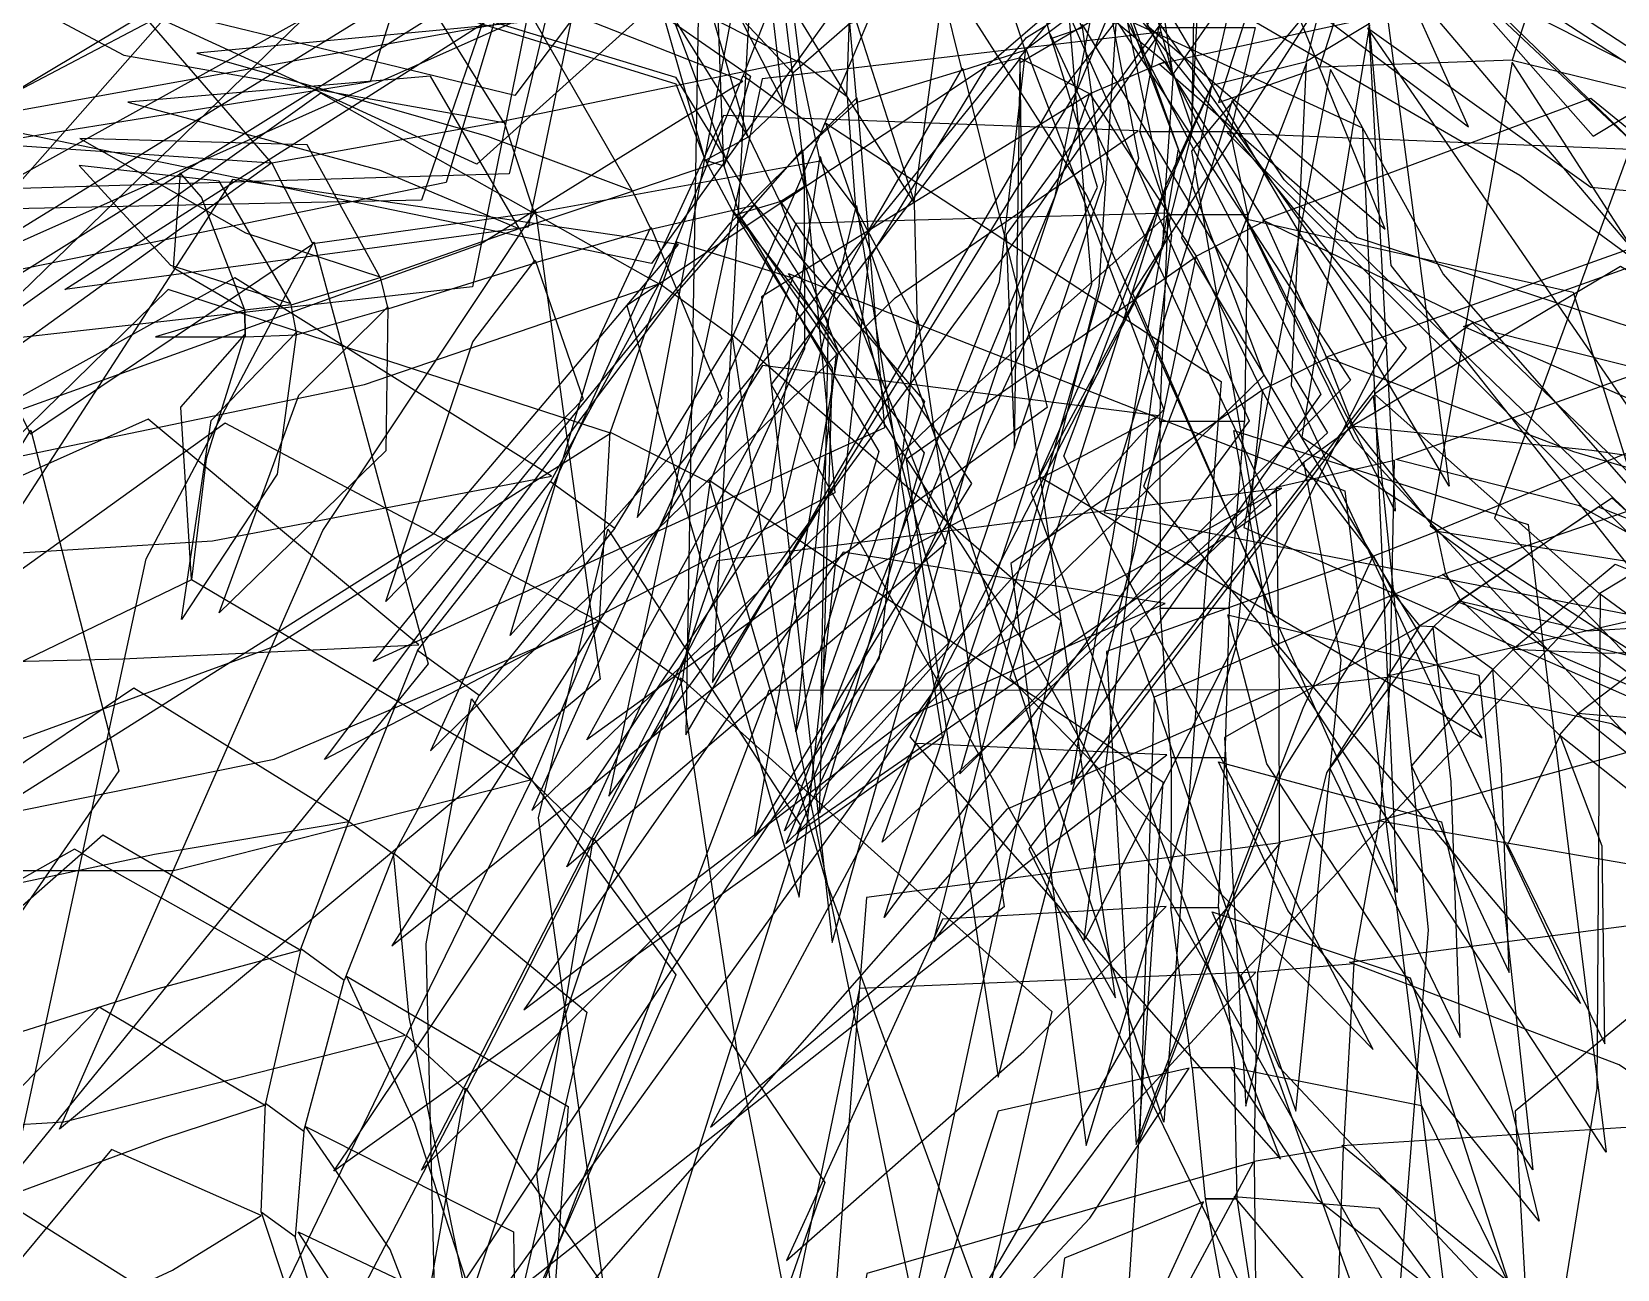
# Model space of a CAD drawing. Extents: x -0.264 to 0.274, y -0.288 to 0.275.
# Drawn here: x -0.00353 to 0.0034, y -0.00855 to -0.00314 of the extents above; entities that cross this region are included whole.
import ezdxf

# ---------------------------------------------------------------- set-up
doc = ezdxf.new("R2010")
doc.units = 0
doc.linetypes.add('LEAF_G', pattern=[10000, 10000, 0])
doc.layers.get('0').update_dxf_attribs({"linetype": 'CONTINUOUS'})

# ---------------------------------------------------------------- blocks, each defined once
blk = doc.blocks.new('12ZPLT14_LEAF')
at = {"color": 3, "linetype": 'LEAF_G'}
for points in [[(-0.0395, 0.0192, 238.124), (0.3909, 0.5263, 236.0622), (3.3064, -0.5627, 234.7025), (1.3846, 0.5263, 237.137)], [(-0.0286, 0.0192, 238.56), (0.453, 0.5704, 240.5022), (3.645, -0.5336, 241.6561), (1.5721, 0.5704, 239.5346)]]:
    blk.add_3dface(points, dxfattribs=at)

msp = doc.modelspace()

# ---------------------------------------------------------------- linework, layer by layer
at = {"color": 3, "linetype": 'BYBLOCK'}
for points in [[(0.0002887, -0.0027037, 0.0052516), (-0.0000732, -0.0024408, 0.0052516), (-0.0004205, -0.0033283, 0.0065431), (-0.0000798, -0.0035759, 0.0065431)], [(0.0008798, -0.0026988, 0.0096438), (0.0010044, -0.0030746, 0.0096438), (0.0008125, -0.0032181, 0.010667), (0.0007045, -0.0028875, 0.010667)], [(0.0007894, -0.0026538, 0.0028885), (0.0009245, -0.0031675, 0.0028885), (0.0010624, -0.0031196, 0.004001), (0.0008749, -0.0026687, 0.004001)], [(0.0020427, -0.0032681, 0.0074717), (0.0021407, -0.0028803, 0.0076038), (0.0023193, -0.0027094, 0.0088442), (0.002318, -0.0031025, 0.0087964)], [(0.0018207, -0.002941, 0.0006418), (0.0016588, -0.0034468, 0.0006418), (0.002102, -0.0032921, 0.0024099), (0.002251, -0.002827, 0.0024099)], [(0.002102, -0.0032921, 0.0024099), (0.002251, -0.002827, 0.0024099), (0.0030795, -0.0028353, 0.0038839), (0.0029431, -0.0032613, 0.0038839)], [(0.0030795, -0.0028353, 0.0038839), (0.0029431, -0.0032613, 0.0038839), (0.0035618, -0.0034133, 0.004875), (0.0036902, -0.0030121, 0.004875)], [(0.0008125, -0.0032181, 0.010667), (0.0007045, -0.0028875, 0.010667), (0.0004525, -0.0029693, 0.0114593), (0.000536, -0.003307, 0.0114593)], [(0.0017264, -0.0029409, 0.0056755), (0.0016296, -0.0033706, 0.0057529), (0.0020427, -0.0032681, 0.0074717), (0.0021407, -0.0028803, 0.0076038)], [(0.0004525, -0.0029693, 0.0114593), (0.000536, -0.003307, 0.0114593), (0.0000769, -0.0034473, 0.0123428), (0.0000456, -0.0031009, 0.0123428)], [(0.0009689, -0.0030092, 0.0016414), (0.0006465, -0.0032859, 0.0016414), (0.0007887, -0.003252, 0.0027986), (0.0010353, -0.002949, 0.0027986)], [(0.0007887, -0.003252, 0.0027986), (0.0010353, -0.002949, 0.0027986), (0.0014241, -0.0032683, 0.0038707), (0.0010951, -0.0034089, 0.0038707)], [(0.0014279, -0.0038076, 0.0041349), (0.0014615, -0.0033216, 0.0041693), (0.0017264, -0.0029409, 0.0056755), (0.0016296, -0.0033706, 0.0057529)], [(0.0000769, -0.0034473, 0.0123428), (0.0000456, -0.0031009, 0.0123428), (-0.000203, -0.0033182, 0.0131406), (-0.0001646, -0.0036639, 0.0131406)], [(0.0013969, -0.0031181, 0.008856), (0.0018181, -0.0031181, 0.008856), (0.0017105, -0.0035752, 0.0105117), (0.0013146, -0.0035752, 0.0105117)], [(-0.0000844, -0.0037014, 0.0036651), (-0.0001751, -0.0032635, 0.0036651), (-0.0014669, -0.0035288, 0.0047709), (-0.001335, -0.0039289, 0.0047709)], [(-0.0004205, -0.0033283, 0.0065431), (-0.0000798, -0.0035759, 0.0065431), (-0.0004672, -0.0044715, 0.0076364), (-0.0007875, -0.0042387, 0.0076364)], [(-0.000203, -0.0033182, 0.0131406), (-0.0001646, -0.0036639, 0.0131406), (-0.000152, -0.0038129, 0.0138661), (-0.0002436, -0.0034529, 0.0138661)], [(0.0000342, -0.0034209, 0.0022012), (0.00007, -0.0039079, 0.0022012), (-0.0000844, -0.0037014, 0.0036651), (-0.0001751, -0.0032635, 0.0036651)], [(0.0014241, -0.0032683, 0.0038707), (0.0010951, -0.0034089, 0.0038707), (0.0015614, -0.0041189, 0.0047189), (0.0018608, -0.0039644, 0.0047189)], [(0.001545, -0.0035641, 0.0023857), (0.0014143, -0.0040788, 0.0023857), (0.0014279, -0.0038076, 0.0041349), (0.0014615, -0.0033216, 0.0041693)], [(-0.000152, -0.0038129, 0.0138661), (-0.0002436, -0.0034529, 0.0138661), (-0.0003977, -0.0035975, 0.0147801), (-0.0002602, -0.0038818, 0.0147801)], [(0.0003418, -0.0044176, 0.0003956), (0.0003284, -0.0038867, 0.0003956), (0.0000342, -0.0034209, 0.0022012), (0.00007, -0.0039079, 0.0022012)], [(-0.0014669, -0.0035288, 0.0047709), (-0.001335, -0.0039289, 0.0047709), (-0.0023034, -0.0040646, 0.0052423), (-0.0024817, -0.003711, 0.0052423)], [(-0.0003977, -0.0035975, 0.0147801), (-0.0002602, -0.0038818, 0.0147801), (-0.0004565, -0.003939, 0.0157253), (-0.000586, -0.0036991, 0.0157253)], [(0.0017105, -0.0035752, 0.0105117), (0.0013146, -0.0035752, 0.0105117), (0.0014383, -0.0039365, 0.0120321), (0.0017862, -0.0039365, 0.0120321)], [(-0.0023034, -0.0040646, 0.0052423), (-0.0024817, -0.003711, 0.0052423), (-0.0036954, -0.0045858, 0.0054442), (-0.0035378, -0.0048959, 0.0054442)], [(-0.0003708, -0.0038955, 0.0176894), (-0.0004936, -0.0036954, 0.0176894), (-0.0009045, -0.0038347, 0.0184645), (-0.0008241, -0.0040008, 0.0184645)], [(-0.0004565, -0.003939, 0.0157253), (-0.000586, -0.0036991, 0.0157253), (-0.0005058, -0.0037235, 0.0166839), (-0.000431, -0.0039539, 0.0166839)], [(-0.0005058, -0.0037235, 0.0166839), (-0.000431, -0.0039539, 0.0166839), (-0.0003708, -0.0038955, 0.0176894), (-0.0004936, -0.0036954, 0.0176894)], [(-0.0009045, -0.0038347, 0.0184645), (-0.0008241, -0.0040008, 0.0184645), (-0.0013302, -0.0041475, 0.0189035), (-0.0013979, -0.0039981, 0.0189035)], [(0.0014383, -0.0039365, 0.0120321), (0.0017862, -0.0039365, 0.0120321), (0.0017728, -0.0048423, 0.0135783), (0.0014013, -0.0048423, 0.0135783)], [(-0.0013302, -0.0041475, 0.0189035), (-0.0013979, -0.0039981, 0.0189035), (-0.0020079, -0.0042128, 0.0189615), (-0.0019749, -0.0043487, 0.0189615)], [(0.0015614, -0.0041189, 0.0047189), (0.0018608, -0.0039644, 0.0047189), (0.0021329, -0.004565, 0.005408), (0.0018485, -0.0047047, 0.005408)], [(-0.0002036, -0.0042145, 0.0001294), (-0.0007108, -0.004057, 0.0001294), (-0.001002, -0.0048885, 0.0014973), (-0.000567, -0.0051106, 0.0014973)], [(-0.0020079, -0.0042128, 0.0189615), (-0.0019749, -0.0043487, 0.0189615), (-0.0023733, -0.0044622, 0.0187295), (-0.0023971, -0.0043324, 0.0187295)], [(-0.0004672, -0.0044715, 0.0076364), (-0.0007875, -0.0042387, 0.0076364), (-0.0012632, -0.005104, 0.0085904), (-0.0009818, -0.0053085, 0.0085904)], [(-0.0025991, -0.0044718, 0.0182642), (-0.0026003, -0.0043553, 0.0182642), (-0.0029912, -0.0044723, 0.0176216), (-0.0025991, -0.0044718, 0.0182642)], [(-0.0023733, -0.0044622, 0.0187295), (-0.0023971, -0.0043324, 0.0187295), (-0.0026003, -0.0043553, 0.0182642), (-0.0025991, -0.0044718, 0.0182642)], [(0.00277, -0.0044101, 0.0007139), (0.0023403, -0.0047223, 0.0007139), (0.0033235, -0.0055948, 0.0015256), (0.0037416, -0.0053424, 0.0015256)], [(0.0021329, -0.004565, 0.005408), (0.0018485, -0.0047047, 0.005408), (0.0020228, -0.0050263, 0.0060436), (0.0022479, -0.0048628, 0.0060436)], [(0.0017728, -0.0048423, 0.0135783), (0.0014013, -0.0048423, 0.0135783), (0.0014026, -0.0056577, 0.0146671), (0.0017055, -0.0056577, 0.0146671)], [(-0.001002, -0.0048885, 0.0014973), (-0.000567, -0.0051106, 0.0014973), (-0.0006878, -0.0059785, 0.0027199), (-0.0010496, -0.0057156, 0.0027199)], [(0.0020228, -0.0050263, 0.0060436), (0.0022479, -0.0048628, 0.0060436), (0.002613, -0.0053234, 0.0067475), (0.0023357, -0.0054303, 0.0067475)], [(0.0024288, -0.0050119, 0.0004914), (0.0019112, -0.005131, 0.0004914), (0.0019235, -0.0060143, 0.002267), (0.0024086, -0.0059583, 0.002267)], [(-0.0012632, -0.005104, 0.0085904), (-0.0009818, -0.0053085, 0.0085904), (-0.0015748, -0.0060402, 0.0093984), (-0.0018453, -0.0058436, 0.0093984)], [(0.002613, -0.0053234, 0.0067475), (0.0023357, -0.0054303, 0.0067475), (0.002427, -0.0055967, 0.0076987), (0.0026521, -0.0055072, 0.0076987)], [(0.0033235, -0.0055948, 0.0015256), (0.0037416, -0.0053424, 0.0015256), (0.0049953, -0.0063493, 0.0018866), (0.0045807, -0.0065172, 0.0018866)], [(0.002427, -0.0055967, 0.0076987), (0.0026521, -0.0055072, 0.0076987), (0.0027168, -0.0056258, 0.008435), (0.0025395, -0.005736, 0.008435)], [(0.0014026, -0.0056577, 0.0146671), (0.0017055, -0.0056577, 0.0146671), (0.0016863, -0.0063127, 0.0155776), (0.0014515, -0.0063127, 0.0155776)], [(0.0027168, -0.0056258, 0.008435), (0.0025395, -0.005736, 0.008435), (0.0026008, -0.0057379, 0.0090746), (0.0027199, -0.0056251, 0.0090746)], [(0.0026008, -0.0057379, 0.0090746), (0.0027199, -0.0056251, 0.0090746), (0.0029479, -0.0058394, 0.0095138), (0.0028589, -0.0059261, 0.0095138)], [(-0.0006878, -0.0059785, 0.0027199), (-0.0010496, -0.0057156, 0.0027199), (-0.0013462, -0.0064103, 0.0036099), (-0.0010752, -0.0066754, 0.0036099)], [(-0.0015748, -0.0060402, 0.0093984), (-0.0018453, -0.0058436, 0.0093984), (-0.0021452, -0.0065913, 0.0102979), (-0.0019492, -0.0067337, 0.0102979)], [(0.0029479, -0.0058394, 0.0095138), (0.0028589, -0.0059261, 0.0095138), (0.0031499, -0.0062143, 0.0097814), (0.0032316, -0.0061206, 0.0097814)], [(0.0019235, -0.0060143, 0.002267), (0.0024086, -0.0059583, 0.002267), (0.0023628, -0.0065919, 0.0037803), (0.0019248, -0.0066823, 0.0037803)], [(0.0031499, -0.0062143, 0.0097814), (0.0032316, -0.0061206, 0.0097814), (0.0035884, -0.0064057, 0.009914), (0.003524, -0.006512, 0.009914)], [(0.0016863, -0.0063127, 0.0155776), (0.0014515, -0.0063127, 0.0155776), (0.0014495, -0.0069678, 0.0163669), (0.0016582, -0.0069678, 0.0163669)], [(-0.0013462, -0.0064103, 0.0036099), (-0.0010752, -0.0066754, 0.0036099), (-0.0016321, -0.0077701, 0.0041261), (-0.0018935, -0.0075279, 0.0041261)], [(-0.0021452, -0.0065913, 0.0102979), (-0.0019492, -0.0067337, 0.0102979), (-0.0021651, -0.007287, 0.0111761), (-0.002355, -0.007149, 0.0111761)], [(0.0023628, -0.0065919, 0.0037803), (0.0019248, -0.0066823, 0.0037803), (0.0018306, -0.0072492, 0.0052573), (0.0022502, -0.0072121, 0.0052573)], [(0.0014495, -0.0069678, 0.0163669), (0.0016582, -0.0069678, 0.0163669), (0.0017278, -0.0076693, 0.016779), (0.0015434, -0.0076693, 0.016779)], [(-0.0021651, -0.007287, 0.0111761), (-0.002355, -0.007149, 0.0111761), (-0.0025103, -0.0078238, 0.0120063), (-0.0023415, -0.0079465, 0.0120063)], [(0.0018306, -0.0072492, 0.0052573), (0.0022502, -0.0072121, 0.0052573), (0.0022057, -0.0080148, 0.0062697), (0.0018149, -0.0080787, 0.0062697)], [(-0.0016321, -0.0077701, 0.0041261), (-0.0018935, -0.0075279, 0.0041261), (-0.0025708, -0.0089321, 0.004213), (-0.0023612, -0.0091647, 0.004213)], [(0.0017278, -0.0076693, 0.016779), (0.0015434, -0.0076693, 0.016779), (0.0016003, -0.0082425, 0.0171802), (0.00174, -0.0082425, 0.0171802)], [(-0.0025103, -0.0078238, 0.0120063), (-0.0023415, -0.0079465, 0.0120063), (-0.0023796, -0.0084081, 0.0126992), (-0.0025289, -0.0082997, 0.0126992)], [(0.0022057, -0.0080148, 0.0062697), (0.0018149, -0.0080787, 0.0062697), (0.0018247, -0.0090344, 0.0070106), (0.0021679, -0.0090908, 0.0070106)], [(0.00174, -0.0082425, 0.0171802), (0.0016003, -0.0082425, 0.0171802), (0.001693, -0.0087486, 0.0174867), (0.0018172, -0.0087486, 0.0174867)], [(-0.0023796, -0.0084081, 0.0126992), (-0.0025289, -0.0082997, 0.0126992), (-0.0024191, -0.00863, 0.013244), (-0.0022864, -0.0087264, 0.013244)]]:
    msp.add_3dface(points, dxfattribs=at)

# ---------------------------------------------------------------- block references
at = {"color": 0, "linetype": 'BYBLOCK', "extrusion": (-0.24608, -0.96925, 0), "xscale": 0.0012065, "yscale": 0.0012065, "zscale": 0.0012065, "rotation": 79.27519006751531}
msp.add_blockref('12ZPLT14_LEAF', (0.0024042, 0.0024179, -0.2842123), dxfattribs=at)
at = {"color": 0, "linetype": 'BYBLOCK', "extrusion": (-0.11311, -0.91771, 0.380807), "xscale": 0.0012065, "yscale": 0.0012065, "zscale": 0.0012065, "rotation": 63.45720947189999}
msp.add_blockref('12ZPLT14_LEAF', (0.0021626, -0.0005122, -0.2845785), dxfattribs=at)
at = {"color": 0, "linetype": 'BYBLOCK', "extrusion": (-0.06879, -0.995132, -0.070567), "xscale": 0.0011094861111111, "yscale": 0.0011094861111111, "zscale": 0.0011094861111111, "rotation": 82.13985212766615}
msp.add_blockref('12ZPLT14_LEAF', (0.0017128, 0.0044166, -0.2612754), dxfattribs=at)
at = {"color": 0, "linetype": 'BYBLOCK', "extrusion": (-0.104479, -0.985727, 0.132007), "xscale": 0.0011094861111111, "yscale": 0.0011094861111111, "zscale": 0.0011094861111111, "rotation": 52.88951280136465}
msp.add_blockref('12ZPLT14_LEAF', (0.0025206, 0.0020419, -0.2613239), dxfattribs=at)
at = {"color": 0, "linetype": 'BYBLOCK', "extrusion": (0.535362, -0.8048, 0.256287), "xscale": 0.0012065, "yscale": 0.0012065, "zscale": 0.0012065, "rotation": 10.46361809917922}
msp.add_blockref('12ZPLT14_LEAF', (0.0006078, 0.0006323, -0.2840468), dxfattribs=at)
at = {"color": 0, "linetype": 'BYBLOCK', "extrusion": (-0.21645, -0.960823, 0.173112), "xscale": 0.001016, "yscale": 0.001016, "zscale": 0.001016, "rotation": 70.41219156602742}
msp.add_blockref('12ZPLT14_LEAF', (0.0023593, 0.0051817, -0.238491), dxfattribs=at)
at = {"color": 0, "linetype": 'BYBLOCK', "extrusion": (0.504318, -0.855526, 0.117211), "xscale": 0.0011094861111111, "yscale": 0.0011094861111111, "zscale": 0.0011094861111111, "rotation": 12.91357229008764}
msp.add_blockref('12ZPLT14_LEAF', (0.0017666, 0.0022335, -0.2607816), dxfattribs=at)
at = {"color": 0, "linetype": 'BYBLOCK', "extrusion": (-0.30278, -0.945657, -0.118562), "xscale": 0.001016, "yscale": 0.001016, "zscale": 0.001016, "rotation": 19.28134205861216}
msp.add_blockref('12ZPLT14_LEAF', (0.0038334, 0.0040934, -0.2406336), dxfattribs=at)
at = {"color": 0, "linetype": 'BYBLOCK', "extrusion": (-0.003333, -0.992695, -0.120604), "xscale": 0.0008995833333333, "yscale": 0.0008995833333333, "zscale": 0.0008995833333333, "rotation": 67.28687553938194}
msp.add_blockref('12ZPLT14_LEAF', (0.002355, 0.0091243, -0.2125897), dxfattribs=at)
at = {"color": 0, "linetype": 'BYBLOCK', "extrusion": (0.680749, -0.732517, 0), "xscale": 0.0012065, "yscale": 0.0012065, "zscale": 0.0012065, "rotation": 64.22111586686535}
msp.add_blockref('12ZPLT14_LEAF', (-0.000397, 0.0027529, -0.2839631), dxfattribs=at)
at = {"color": 0, "linetype": 'BYBLOCK', "extrusion": (-0.232664, -0.920608, -0.313605), "xscale": 0.0009569097222222, "yscale": 0.0009569097222222, "zscale": 0.0009569097222222, "rotation": 60.90958135490514}
msp.add_blockref('12ZPLT14_LEAF', (0.0028116, 0.0079483, -0.2280862), dxfattribs=at)
at = {"color": 0, "linetype": 'BYBLOCK', "extrusion": (-0.459202, -0.833971, -0.305985), "xscale": 0.0009569097222222, "yscale": 0.0009569097222222, "zscale": 0.0009569097222222, "rotation": 15.74060417724317}
msp.add_blockref('12ZPLT14_LEAF', (0.0047806, 0.0049613, -0.2285476), dxfattribs=at)
at = {"color": 0, "linetype": 'BYBLOCK', "extrusion": (0.720669, -0.680729, -0.131318), "xscale": 0.0011094861111111, "yscale": 0.0011094861111111, "zscale": 0.0011094861111111, "rotation": 59.08874466403871}
msp.add_blockref('12ZPLT14_LEAF', (-0.0003509, 0.0047512, -0.2617834), dxfattribs=at)
at = {"color": 0, "linetype": 'BYBLOCK', "extrusion": (-0.307434, -0.946184, -0.101094), "xscale": 0.0007902222222222, "yscale": 0.0007902222222222, "zscale": 0.0007902222222222, "rotation": 86.51571181918514}
msp.add_blockref('12ZPLT14_LEAF', (0.002971, 0.0101794, -0.1874297), dxfattribs=at)
at = {"color": 0, "linetype": 'BYBLOCK', "extrusion": (-0.309017, -0.951057, 0), "xscale": 0.00075961875, "yscale": 0.00075961875, "zscale": 0.00075961875, "rotation": 101.8253527625585}
msp.add_blockref('12ZPLT14_LEAF', (0.0024321, 0.011548, -0.1790882), dxfattribs=at)
at = {"color": 0, "linetype": 'BYBLOCK', "extrusion": (-0.623652, -0.770012, -0.134681), "xscale": 0.0008875888888889, "yscale": 0.0008875888888889, "zscale": 0.0008875888888889, "rotation": 36.60721992809563}
msp.add_blockref('12ZPLT14_LEAF', (0.002693, 0.0030253, -0.210106), dxfattribs=at)
at = {"color": 0, "linetype": 'BYBLOCK', "extrusion": (0.737056, -0.656987, 0.158485), "xscale": 0.001016, "yscale": 0.001016, "zscale": 0.001016, "rotation": 58.59328261426197}
msp.add_blockref('12ZPLT14_LEAF', (-0.0002341, 0.00565, -0.2384164), dxfattribs=at)
at = {"color": 0, "linetype": 'BYBLOCK', "extrusion": (-0.765801, -0.556387, -0.322464), "xscale": 0.0012065, "yscale": 0.0012065, "zscale": 0.0012065, "rotation": 346.7886705129242}
msp.add_blockref('12ZPLT14_LEAF', (0.0052269, 0.0008942, -0.2871979), dxfattribs=at)
at = {"color": 0, "linetype": 'BYBLOCK', "extrusion": (-0.306243, -0.942519, 0.13369), "xscale": 0.0006879166666667, "yscale": 0.0006879166666667, "zscale": 0.0006879166666667, "rotation": 76.03008536674707}
msp.add_blockref('12ZPLT14_LEAF', (0.0025449, 0.0125925, -0.1611297), dxfattribs=at)
at = {"color": 0, "linetype": 'BYBLOCK', "extrusion": (-0.758832, -0.651287, 0), "xscale": 0.0009652, "yscale": 0.0009652, "zscale": 0.0009652, "rotation": 60.25333683869708}
msp.add_blockref('12ZPLT14_LEAF', (0.0029453, 0.0016579, -0.2286047), dxfattribs=at)
at = {"color": 0, "linetype": 'BYBLOCK', "extrusion": (-0.304735, -0.937878, 0.165897), "xscale": 0.0005926666666667, "yscale": 0.0005926666666667, "zscale": 0.0005926666666667, "rotation": 73.77639146765914}
msp.add_blockref('12ZPLT14_LEAF', (0.0028076, 0.0136838, -0.1380206), dxfattribs=at)
at = {"color": 0, "linetype": 'BYBLOCK', "extrusion": (-0.814692, -0.4867, -0.315277), "xscale": 0.0011094861111111, "yscale": 0.0011094861111111, "zscale": 0.0011094861111111, "rotation": 350.5135742196956}
msp.add_blockref('12ZPLT14_LEAF', (0.0065367, 0.0013784, -0.2651352), dxfattribs=at)
at = {"color": 0, "linetype": 'BYBLOCK', "extrusion": (-0.224977, -0.974364, 0), "xscale": 0.0004656666666667, "yscale": 0.0004656666666667, "zscale": 0.0004656666666667, "rotation": 40.66030129406803}
msp.add_blockref('12ZPLT14_LEAF', (0.0033934, 0.0149168, -0.1098404), dxfattribs=at)
at = {"color": 0, "linetype": 'BYBLOCK', "extrusion": (-0.921594, -0.371593, -0.112171), "xscale": 0.001016, "yscale": 0.001016, "zscale": 0.001016, "rotation": 342.614824685011}
msp.add_blockref('12ZPLT14_LEAF', (0.0077813, 0.0016298, -0.2443829), dxfattribs=at)
at = {"color": 0, "linetype": 'BYBLOCK', "extrusion": (-0.772321, -0.561124, 0.297758), "xscale": 0.0006321777777778, "yscale": 0.0006321777777778, "zscale": 0.0006321777777778, "rotation": 22.95709802978202}
msp.add_blockref('12ZPLT14_LEAF', (0.005278, 0.0054101, -0.1477527), dxfattribs=at)
at = {"color": 0, "linetype": 'BYBLOCK', "extrusion": (-0.88423, -0.45543, -0.103542), "xscale": 0.0007655277777778, "yscale": 0.0007655277777778, "zscale": 0.0007655277777778, "rotation": 19.31692221400462}
msp.add_blockref('12ZPLT14_LEAF', (0.0044036, 0.0047212, -0.1826137), dxfattribs=at)
at = {"color": 0, "linetype": 'BYBLOCK', "extrusion": (-0.890653, -0.435974, 0.129091), "xscale": 0.0007196666666667, "yscale": 0.0007196666666667, "zscale": 0.0007196666666667, "rotation": 19.07007424709056}
msp.add_blockref('12ZPLT14_LEAF', (0.0050626, 0.0053263, -0.1705816), dxfattribs=at)
at = {"color": 0, "linetype": 'BYBLOCK', "extrusion": (-0.866102, -0.353909, -0.353009), "xscale": 0.0008128, "yscale": 0.0008128, "zscale": 0.0008128, "rotation": 13.40963383655327}
msp.add_blockref('12ZPLT14_LEAF', (0.0035974, 0.0036475, -0.1949846), dxfattribs=at)
at = {"color": 0, "linetype": 'BYBLOCK', "extrusion": (-0.945337, -0.22427, -0.236728), "xscale": 0.0012065, "yscale": 0.0012065, "zscale": 0.0012065, "rotation": 58.28620451028615}
msp.add_blockref('12ZPLT14_LEAF', (0.0054794, 0.0002715, -0.2886029), dxfattribs=at)
at = {"color": 0, "linetype": 'BYBLOCK', "extrusion": (-0.71655, -0.68057, -0.152909), "xscale": 0.0003725333333333, "yscale": 0.0003725333333333, "zscale": 0.0003725333333333, "rotation": 11.2726282469654}
msp.add_blockref('12ZPLT14_LEAF', (0.0059636, 0.0092685, -0.0882103), dxfattribs=at)
at = {"color": 0, "linetype": 'BYBLOCK', "extrusion": (-0.92644, -0.354768, 0.12589), "xscale": 0.0006752166666667, "yscale": 0.0006752166666667, "zscale": 0.0006752166666667, "rotation": 44.4250608720355}
msp.add_blockref('12ZPLT14_LEAF', (0.0059299, 0.0067341, -0.1604661), dxfattribs=at)
at = {"color": 0, "linetype": 'BYBLOCK', "extrusion": (-0.801167, -0.492848, -0.339458), "xscale": 0.0004741333333333, "yscale": 0.0004741333333333, "zscale": 0.0004741333333333, "rotation": 46.47410301870848}
msp.add_blockref('12ZPLT14_LEAF', (0.0062327, 0.0081885, -0.1151667), dxfattribs=at)
at = {"color": 0, "linetype": 'BYBLOCK', "extrusion": (-0.644867, -0.744814, 0.171459), "xscale": 0.0002822222222222, "yscale": 0.0002822222222222, "zscale": 0.0002822222222222, "rotation": 358.2212333699781}
msp.add_blockref('12ZPLT14_LEAF', (0.0064583, 0.0091865, -0.0630536), dxfattribs=at)
at = {"color": 0, "linetype": 'BYBLOCK', "extrusion": (-0.964833, -0.202117, 0.168064), "xscale": 0.001016, "yscale": 0.001016, "zscale": 0.001016, "rotation": 51.79343665447134}
msp.add_blockref('12ZPLT14_LEAF', (0.0069714, 0.0038645, -0.2422461), dxfattribs=at)
at = {"color": 0, "linetype": 'BYBLOCK', "extrusion": (-0.941767, -0.152074, 0.299914), "xscale": 0.0012065, "yscale": 0.0012065, "zscale": 0.0012065, "rotation": 57.07693429857342}
msp.add_blockref('12ZPLT14_LEAF', (0.0030946, 0.0031716, -0.2877771), dxfattribs=at)
at = {"color": 0, "linetype": 'BYBLOCK', "extrusion": (-0.716023, -0.698076, 0), "xscale": 0.0002822222222222, "yscale": 0.0002822222222222, "zscale": 0.0002822222222222, "rotation": 26.40582443726318}
msp.add_blockref('12ZPLT14_LEAF', (0.0062492, 0.0095128, -0.0652359), dxfattribs=at)
at = {"color": 0, "linetype": 'BYBLOCK', "extrusion": (-0.891993, -0.342394, -0.295151), "xscale": 0.0005503333333333, "yscale": 0.0005503333333333, "zscale": 0.0005503333333333, "rotation": 34.82942656662228}
msp.add_blockref('12ZPLT14_LEAF', (0.0061147, 0.0072551, -0.1337983), dxfattribs=at)
at = {"color": 0, "linetype": 'BYBLOCK', "extrusion": (-0.986903, -0.161316, 0), "xscale": 0.0008995833333333, "yscale": 0.0008995833333333, "zscale": 0.0008995833333333, "rotation": 22.71551019762269}
msp.add_blockref('12ZPLT14_LEAF', (0.0082979, 0.0062645, -0.2150888), dxfattribs=at)
at = {"color": 0, "linetype": 'BYBLOCK', "extrusion": (-0.989662, -0.114655, -0.086156), "xscale": 0.0011094861111111, "yscale": 0.0011094861111111, "zscale": 0.0011094861111111, "rotation": 59.33334209834914}
msp.add_blockref('12ZPLT14_LEAF', (0.0062314, 0.0021503, -0.2660819), dxfattribs=at)
at = {"color": 0, "linetype": 'BYBLOCK', "extrusion": (-0.925481, -0.089205, 0.368139), "xscale": 0.0011094861111111, "yscale": 0.0011094861111111, "zscale": 0.0011094861111111, "rotation": 49.70718644426069}
msp.add_blockref('12ZPLT14_LEAF', (0.0028366, 0.0046676, -0.2639856), dxfattribs=at)
at = {"color": 0, "linetype": 'BYBLOCK', "extrusion": (-0.987322, -0.092633, 0.128893), "xscale": 0.0009569097222222, "yscale": 0.0009569097222222, "zscale": 0.0009569097222222, "rotation": 37.82991196587849}
msp.add_blockref('12ZPLT14_LEAF', (0.0032898, 0.0089629, -0.2282298), dxfattribs=at)
at = {"color": 0, "linetype": 'BYBLOCK', "extrusion": (-0.984605, -0.088121, 0.150957), "xscale": 0.0009569097222222, "yscale": 0.0009569097222222, "zscale": 0.0009569097222222, "rotation": 48.00033580217362}
msp.add_blockref('12ZPLT14_LEAF', (0.0074165, 0.0054145, -0.2286364), dxfattribs=at)
at = {"color": 0, "linetype": 'BYBLOCK', "extrusion": (-0.971155, -0.044736, 0.234217), "xscale": 0.001016, "yscale": 0.001016, "zscale": 0.001016, "rotation": 60.25149086036338}
msp.add_blockref('12ZPLT14_LEAF', (0.0029071, 0.0068251, -0.2420103), dxfattribs=at)
at = {"color": 0, "linetype": 'BYBLOCK', "extrusion": (0.691828, 0.722062, 0), "xscale": 0.0012065, "yscale": 0.0012065, "zscale": 0.0012065, "rotation": 66.36511019242111}
msp.add_blockref('12ZPLT14_LEAF', (-0.0018859, 0.0024379, -0.2883744), dxfattribs=at)
at = {"color": 0, "linetype": 'BYBLOCK', "extrusion": (0.676143, 0.736771, 0), "xscale": 0.001016, "yscale": 0.001016, "zscale": 0.001016, "rotation": 58.02813427614385}
msp.add_blockref('12ZPLT14_LEAF', (-0.0010208, 0.0067683, -0.2433164), dxfattribs=at)
at = {"color": 0, "linetype": 'BYBLOCK', "extrusion": (-0.975732, -0.141437, -0.167162), "xscale": 0.0003175, "yscale": 0.0003175, "zscale": 0.0003175, "rotation": 358.7295238549212}
msp.add_blockref('12ZPLT14_LEAF', (0.0084074, 0.0168701, -0.0790021), dxfattribs=at)
at = {"color": 0, "linetype": 'BYBLOCK', "extrusion": (0.809017, 0.587785, 0), "xscale": 0.0011094861111111, "yscale": 0.0011094861111111, "zscale": 0.0011094861111111, "rotation": 59.2428066263919}
msp.add_blockref('12ZPLT14_LEAF', (-0.0017945, 0.0046341, -0.2653756), dxfattribs=at)
at = {"color": 0, "linetype": 'BYBLOCK', "extrusion": (0.306374, 0.942923, -0.130501), "xscale": 0.0009652, "yscale": 0.0009652, "zscale": 0.0009652, "rotation": 60.09770360445885}
msp.add_blockref('12ZPLT14_LEAF', (0.0004646, 0.0014329, -0.2326919), dxfattribs=at)
at = {"color": 0, "linetype": 'BYBLOCK', "extrusion": (0.295976, 0.91092, -0.287442), "xscale": 0.0008875888888889, "yscale": 0.0008875888888889, "zscale": 0.0008875888888889, "rotation": 37.86220725127892}
msp.add_blockref('12ZPLT14_LEAF', (0.0005535, 0.0024461, -0.2148713), dxfattribs=at)
at = {"color": 0, "linetype": 'BYBLOCK', "extrusion": (0.300797, 0.925757, -0.229117), "xscale": 0.0008128, "yscale": 0.0008128, "zscale": 0.0008128, "rotation": 53.75431850018863}
msp.add_blockref('12ZPLT14_LEAF', (0.0003686, 0.0037997, -0.1970157), dxfattribs=at)
at = {"color": 0, "linetype": 'BYBLOCK', "extrusion": (-0.244484, 0.937191, -0.248798), "xscale": 0.0012065, "yscale": 0.0012065, "zscale": 0.0012065, "rotation": 71.37567645005605}
msp.add_blockref('12ZPLT14_LEAF', (-0.0000605, 0.0020635, -0.2912027), dxfattribs=at)
at = {"color": 0, "linetype": 'BYBLOCK', "extrusion": (0.307482, 0.946333, -0.099539), "xscale": 0.0007655277777778, "yscale": 0.0007655277777778, "zscale": 0.0007655277777778, "rotation": 59.78733639360234}
msp.add_blockref('12ZPLT14_LEAF', (0.0002577, 0.0054065, -0.1855372), dxfattribs=at)
at = {"color": 0, "linetype": 'BYBLOCK', "extrusion": (0.306899, 0.944538, 0.116883), "xscale": 0.0006321777777778, "yscale": 0.0006321777777778, "zscale": 0.0006321777777778, "rotation": 41.99648282158312}
msp.add_blockref('12ZPLT14_LEAF', (0.0009532, 0.0085205, -0.1520347), dxfattribs=at)
at = {"color": 0, "linetype": 'BYBLOCK', "extrusion": (0.301959, 0.929335, 0.212502), "xscale": 0.0007196666666667, "yscale": 0.0007196666666667, "zscale": 0.0007196666666667, "rotation": 44.99477001977236}
msp.add_blockref('12ZPLT14_LEAF', (0.0005305, 0.0074202, -0.1724105), dxfattribs=at)
at = {"color": 0, "linetype": 'BYBLOCK', "extrusion": (-0.375105, 0.896213, -0.236852), "xscale": 0.0011094861111111, "yscale": 0.0011094861111111, "zscale": 0.0011094861111111, "rotation": 64.38194057481361}
msp.add_blockref('12ZPLT14_LEAF', (0.0002579, 0.0031599, -0.2683287), dxfattribs=at)
at = {"color": 0, "linetype": 'BYBLOCK', "extrusion": (-0.882088, 0.464182, -0.08035), "xscale": 0.0012065, "yscale": 0.0012065, "zscale": 0.0012065, "rotation": 71.85811183998969}
msp.add_blockref('12ZPLT14_LEAF', (0.0016126, 0.001704, -0.2881975), dxfattribs=at)
at = {"color": 0, "linetype": 'BYBLOCK', "extrusion": (-0.407997, 0.884498, -0.226277), "xscale": 0.001016, "yscale": 0.001016, "zscale": 0.001016, "rotation": 64.55416175290362}
msp.add_blockref('12ZPLT14_LEAF', (0.0002348, 0.004105, -0.2462358), dxfattribs=at)
at = {"color": 0, "linetype": 'BYBLOCK', "extrusion": (-0.496895, 0.844099, -0.201474), "xscale": 0.001016, "yscale": 0.001016, "zscale": 0.001016, "rotation": 65.57122840494065}
msp.add_blockref('12ZPLT14_LEAF', (0.0004788, 0.0051542, -0.2462808), dxfattribs=at)
at = {"color": 0, "linetype": 'BYBLOCK', "extrusion": (-0.309017, 0.951057, 0), "xscale": 0.0009569097222222, "yscale": 0.0009569097222222, "zscale": 0.0009569097222222, "rotation": 48.8712667707382}
msp.add_blockref('12ZPLT14_LEAF', (-0.0001988, 0.0067912, -0.2308776), dxfattribs=at)
at = {"color": 0, "linetype": 'BYBLOCK', "extrusion": (-0.906342, 0.418351, -0.059384), "xscale": 0.0011094861111111, "yscale": 0.0011094861111111, "zscale": 0.0011094861111111, "rotation": 72.42916529799241}
msp.add_blockref('12ZPLT14_LEAF', (0.0018323, 0.0035489, -0.2653843), dxfattribs=at)
at = {"color": 0, "linetype": 'BYBLOCK', "extrusion": (-0.071624, 0.992552, 0.098546), "xscale": 0.0011094861111111, "yscale": 0.0011094861111111, "zscale": 0.0011094861111111, "rotation": 56.58446435402508}
msp.add_blockref('12ZPLT14_LEAF', (0.000248, 0.0025734, -0.267855), dxfattribs=at)
at = {"color": 0, "linetype": 'BYBLOCK', "extrusion": (-0.080172, 0.965511, -0.24771), "xscale": 0.0007902222222222, "yscale": 0.0007902222222222, "zscale": 0.0007902222222222, "rotation": 40.34567610425576}
msp.add_blockref('12ZPLT14_LEAF', (0.0002406, 0.0111558, -0.1945521), dxfattribs=at)
at = {"color": 0, "linetype": 'BYBLOCK', "extrusion": (-0.02072, 0.985827, 0.166483), "xscale": 0.0012065, "yscale": 0.0012065, "zscale": 0.0012065, "rotation": 64.13041789614397}
msp.add_blockref('12ZPLT14_LEAF', (-0.0002092, 0.0011128, -0.2915802), dxfattribs=at)
at = {"color": 0, "linetype": 'BYBLOCK', "extrusion": (-0.105205, 0.97771, -0.181699), "xscale": 0.0007902222222222, "yscale": 0.0007902222222222, "zscale": 0.0007902222222222, "rotation": 38.15157054570999}
msp.add_blockref('12ZPLT14_LEAF', (0.000585, 0.0123115, -0.1941211), dxfattribs=at)
at = {"color": 0, "linetype": 'BYBLOCK', "extrusion": (-0.510986, 0.844511, 0.160292), "xscale": 0.0009569097222222, "yscale": 0.0009569097222222, "zscale": 0.0009569097222222, "rotation": 54.00827907604034}
msp.add_blockref('12ZPLT14_LEAF', (0.0004693, 0.0081776, -0.2296217), dxfattribs=at)
at = {"color": 0, "linetype": 'BYBLOCK', "extrusion": (-0.236233, 0.959606, -0.152806), "xscale": 0.0007902222222222, "yscale": 0.0007902222222222, "zscale": 0.0007902222222222, "rotation": 40.95649301072098}
msp.add_blockref('12ZPLT14_LEAF', (0.0002987, 0.0108409, -0.1932147), dxfattribs=at)
at = {"color": 0, "linetype": 'BYBLOCK', "extrusion": (-0.244976, 0.964136, -0.102116), "xscale": 0.0008440208333333, "yscale": 0.0008440208333333, "zscale": 0.0008440208333333, "rotation": 62.39922366960059}
msp.add_blockref('12ZPLT14_LEAF', (0.001113, 0.013458, -0.2060268), dxfattribs=at)
at = {"color": 0, "linetype": 'BYBLOCK', "extrusion": (-0.307857, 0.928043, 0.209665), "xscale": 0.0008995833333333, "yscale": 0.0008995833333333, "zscale": 0.0008995833333333, "rotation": 58.69913012525871}
msp.add_blockref('12ZPLT14_LEAF', (0.0000439, 0.0100869, -0.2153518), dxfattribs=at)
at = {"color": 0, "linetype": 'BYBLOCK', "extrusion": (-0.442514, 0.881881, 0.162691), "xscale": 0.0008995833333333, "yscale": 0.0008995833333333, "zscale": 0.0008995833333333, "rotation": 42.90862419508973}
msp.add_blockref('12ZPLT14_LEAF', (0.000301, 0.0091509, -0.2159868), dxfattribs=at)
at = {"color": 0, "linetype": 'BYBLOCK', "extrusion": (-0.307171, 0.94051, 0.145213), "xscale": 0.0007902222222222, "yscale": 0.0007902222222222, "zscale": 0.0007902222222222, "rotation": 49.56349590941166}
msp.add_blockref('12ZPLT14_LEAF', (0.0002541, 0.0110233, -0.1898965), dxfattribs=at)
at = {"color": 0, "linetype": 'BYBLOCK', "extrusion": (-0.188465, 0.935192, 0.299827), "xscale": 0.001016, "yscale": 0.001016, "zscale": 0.001016, "rotation": 51.31803853861636}
msp.add_blockref('12ZPLT14_LEAF', (0.0008496, 0.0045339, -0.244282), dxfattribs=at)
at = {"color": 0, "linetype": 'BYBLOCK', "extrusion": (-0.897032, 0.412444, 0.158822), "xscale": 0.001016, "yscale": 0.001016, "zscale": 0.001016, "rotation": 40.25821777117617}
msp.add_blockref('12ZPLT14_LEAF', (0.0023189, 0.0053652, -0.2424808), dxfattribs=at)
at = {"color": 0, "linetype": 'BYBLOCK', "extrusion": (-0.307856, 0.933822, 0.182212), "xscale": 0.0009569097222222, "yscale": 0.0009569097222222, "zscale": 0.0009569097222222, "rotation": 4.457616008635196}
msp.add_blockref('12ZPLT14_LEAF', (0.0025288, 0.0052485, -0.2302513), dxfattribs=at)
at = {"color": 0, "linetype": 'BYBLOCK', "extrusion": (-0.435319, 0.900276, 0), "xscale": 0.0007174177083333, "yscale": 0.0007174177083333, "zscale": 0.0007174177083333, "rotation": 67.37617804914501}
msp.add_blockref('12ZPLT14_LEAF', (0.0019453, 0.0147951, -0.1742098), dxfattribs=at)
at = {"color": 0, "linetype": 'BYBLOCK', "extrusion": (-0.45008, 0.891857, 0.044937), "xscale": 0.0008995833333333, "yscale": 0.0008995833333333, "zscale": 0.0008995833333333, "rotation": 0.3279342980702916}
msp.add_blockref('12ZPLT14_LEAF', (0.0039157, 0.0053274, -0.2165604), dxfattribs=at)
at = {"color": 0, "linetype": 'BYBLOCK', "extrusion": (-0.467012, 0.855602, 0.223261), "xscale": 0.000619125, "yscale": 0.000619125, "zscale": 0.000619125, "rotation": 73.56743515825497}
msp.add_blockref('12ZPLT14_LEAF', (0.0023036, 0.0160256, -0.1470729), dxfattribs=at)
at = {"color": 0, "linetype": 'BYBLOCK', "extrusion": (-0.302354, 0.930551, 0.206534), "xscale": 0.0005503333333333, "yscale": 0.0005503333333333, "zscale": 0.0005503333333333, "rotation": 85.45373794964208}
msp.add_blockref('12ZPLT14_LEAF', (0.0016436, 0.017054, -0.1311521), dxfattribs=at)
at = {"color": 0, "linetype": 'BYBLOCK', "extrusion": (-0.860409, 0.463414, 0.212001), "xscale": 0.0009569097222222, "yscale": 0.0009569097222222, "zscale": 0.0009569097222222, "rotation": 24.44855641870884}
msp.add_blockref('12ZPLT14_LEAF', (0.0031848, 0.0067087, -0.2280705), dxfattribs=at)
at = {"color": 0, "linetype": 'BYBLOCK', "extrusion": (-0.521343, 0.84703, 0.103645), "xscale": 0.0005334, "yscale": 0.0005334, "zscale": 0.0005334, "rotation": 70.97523960600896}
msp.add_blockref('12ZPLT14_LEAF', (0.0023729, 0.0179146, -0.1282861), dxfattribs=at)
at = {"color": 0, "linetype": 'BYBLOCK', "extrusion": (-0.432062, 0.887279, -0.161426), "xscale": 0.0004191, "yscale": 0.0004191, "zscale": 0.0004191, "rotation": 30.12127064327925}
msp.add_blockref('12ZPLT14_LEAF', (0.002507, 0.0177121, -0.1059661), dxfattribs=at)
at = {"color": 0, "linetype": 'BYBLOCK', "extrusion": (-0.445525, 0.868355, -0.217872), "xscale": 0.0007902222222222, "yscale": 0.0007902222222222, "zscale": 0.0007902222222222, "rotation": 0.4853307192192116}
msp.add_blockref('12ZPLT14_LEAF', (0.0054059, 0.0047591, -0.1920309), dxfattribs=at)
at = {"color": 0, "linetype": 'BYBLOCK', "extrusion": (-0.394206, 0.853308, -0.341273), "xscale": 0.0003725333333333, "yscale": 0.0003725333333333, "zscale": 0.0003725333333333, "rotation": 25.55699842070058}
msp.add_blockref('12ZPLT14_LEAF', (0.0029595, 0.0167258, -0.0981831), dxfattribs=at)
at = {"color": 0, "linetype": 'BYBLOCK', "extrusion": (-0.805927, 0.58554, 0.087318), "xscale": 0.0008995833333333, "yscale": 0.0008995833333333, "zscale": 0.0008995833333333, "rotation": 24.04240939826841}
msp.add_blockref('12ZPLT14_LEAF', (0.0039244, 0.0077877, -0.2157816), dxfattribs=at)
at = {"color": 0, "linetype": 'BYBLOCK', "extrusion": (-0.991655, 0.041207, -0.122156), "xscale": 0.0008995833333333, "yscale": 0.0008995833333333, "zscale": 0.0008995833333333, "rotation": 40.4460822247194}
msp.add_blockref('12ZPLT14_LEAF', (0.003544, 0.0102341, -0.2173283), dxfattribs=at)
at = {"color": 0, "linetype": 'BYBLOCK', "extrusion": (-0.228964, 0.951162, -0.20704), "xscale": 0.0003175, "yscale": 0.0003175, "zscale": 0.0003175, "rotation": 352.6429353989408}
msp.add_blockref('12ZPLT14_LEAF', (0.0029472, 0.0177907, -0.0832115), dxfattribs=at)
at = {"color": 0, "linetype": 'BYBLOCK', "extrusion": (-0.174007, 0.964863, -0.196879), "xscale": 0.0002998611111111, "yscale": 0.0002998611111111, "zscale": 0.0002998611111111, "rotation": 324.6967543610248}
msp.add_blockref('12ZPLT14_LEAF', (0.003133, 0.0175907, -0.0789766), dxfattribs=at)
at = {"color": 0, "linetype": 'BYBLOCK', "extrusion": (-0.910155, 0.264049, 0.319212), "xscale": 0.0012065, "yscale": 0.0012065, "zscale": 0.0012065, "rotation": 23.21718438188041}
msp.add_blockref('12ZPLT14_LEAF', (0.0041428, 0.0003334, -0.288191), dxfattribs=at)
at = {"color": 0, "linetype": 'BYBLOCK', "extrusion": (-0.002757, 0.976458, -0.215691), "xscale": 0.0002645833333333, "yscale": 0.0002645833333333, "zscale": 0.0002645833333333, "rotation": 295.0796045236422}
msp.add_blockref('12ZPLT14_LEAF', (0.0026128, 0.0168765, -0.0712961), dxfattribs=at)
at = {"color": 0, "linetype": 'BYBLOCK', "extrusion": (-0.964501, 0.094819, -0.24647), "xscale": 0.0007902222222222, "yscale": 0.0007902222222222, "zscale": 0.0007902222222222, "rotation": 20.42151923540046}
msp.add_blockref('12ZPLT14_LEAF', (0.0037973, 0.0111496, -0.1932317), dxfattribs=at)
at = {"color": 0, "linetype": 'BYBLOCK', "extrusion": (-0.694715, 0.691071, -0.199482), "xscale": 0.0007902222222222, "yscale": 0.0007902222222222, "zscale": 0.0007902222222222, "rotation": 2.313701336929975}
msp.add_blockref('12ZPLT14_LEAF', (0.0045129, 0.007852, -0.1928628), dxfattribs=at)
at = {"color": 0, "linetype": 'BYBLOCK', "extrusion": (-0.880301, 0.447252, 0.158229), "xscale": 0.0011094861111111, "yscale": 0.0011094861111111, "zscale": 0.0011094861111111, "rotation": 18.23305469868124}
msp.add_blockref('12ZPLT14_LEAF', (0.0048524, 0.0017068, -0.2657453), dxfattribs=at)
at = {"color": 0, "linetype": 'BYBLOCK', "extrusion": (-0.885542, 0.192032, -0.423012), "xscale": 0.0008440208333333, "yscale": 0.0008440208333333, "zscale": 0.0008440208333333, "rotation": 26.92631526010542}
msp.add_blockref('12ZPLT14_LEAF', (0.0044413, 0.0112, -0.2092119), dxfattribs=at)
at = {"color": 0, "linetype": 'BYBLOCK', "extrusion": (-0.797688, 0.579554, 0.166764), "xscale": 0.001016, "yscale": 0.001016, "zscale": 0.001016, "rotation": 20.74333543133366}
msp.add_blockref('12ZPLT14_LEAF', (0.0052771, 0.0031246, -0.2443902), dxfattribs=at)
at = {"color": 0, "linetype": 'BYBLOCK', "extrusion": (-0.676097, 0.725822, -0.12679), "xscale": 0.00075961875, "yscale": 0.00075961875, "zscale": 0.00075961875, "rotation": 20.69332130735222}
msp.add_blockref('12ZPLT14_LEAF', (0.0053372, 0.008913, -0.1853838), dxfattribs=at)
at = {"color": 0, "linetype": 'BYBLOCK', "extrusion": (-0.903176, 0.180671, -0.389399), "xscale": 0.0006879166666667, "yscale": 0.0006879166666667, "zscale": 0.0006879166666667, "rotation": 34.78997240768224}
msp.add_blockref('12ZPLT14_LEAF', (0.0052732, 0.0124743, -0.1721007), dxfattribs=at)
at = {"color": 0, "linetype": 'BYBLOCK', "extrusion": (-0.714823, 0.699306, 0), "xscale": 0.00086121875, "yscale": 0.00086121875, "zscale": 0.00086121875, "rotation": 0.2922020955909724}
msp.add_blockref('12ZPLT14_LEAF', (0.0055502, 0.0035935, -0.2089692), dxfattribs=at)
at = {"color": 0, "linetype": 'BYBLOCK', "extrusion": (-0.804946, 0.584828, -0.100192), "xscale": 0.0005503333333333, "yscale": 0.0005503333333333, "zscale": 0.0005503333333333, "rotation": 29.73420136908086}
msp.add_blockref('12ZPLT14_LEAF', (0.0066133, 0.0100156, -0.1344455), dxfattribs=at)
at = {"color": 0, "linetype": 'BYBLOCK', "extrusion": (-0.965875, 0.152958, -0.209019), "xscale": 0.0005334, "yscale": 0.0005334, "zscale": 0.0005334, "rotation": 22.90466266837301}
msp.add_blockref('12ZPLT14_LEAF', (0.006017, 0.014701, -0.1328456), dxfattribs=at)
at = {"color": 0, "linetype": 'BYBLOCK', "extrusion": (-0.858519, 0.505362, 0.086916), "xscale": 0.0005334, "yscale": 0.0005334, "zscale": 0.0005334, "rotation": 40.39078445619737}
msp.add_blockref('12ZPLT14_LEAF', (0.0073794, 0.0112873, -0.1278664), dxfattribs=at)
at = {"color": 0, "linetype": 'BYBLOCK', "extrusion": (-0.727648, 0.675508, -0.119238), "xscale": 0.000809625, "yscale": 0.000809625, "zscale": 0.000809625, "rotation": 0.210233714694756}
msp.add_blockref('12ZPLT14_LEAF', (0.0068304, 0.0036193, -0.1973365), dxfattribs=at)
at = {"color": 0, "linetype": 'BYBLOCK', "extrusion": (-0.967687, 0.133932, -0.213646), "xscale": 0.0004741333333333, "yscale": 0.0004741333333333, "zscale": 0.0004741333333333, "rotation": 8.258106092068358}
msp.add_blockref('12ZPLT14_LEAF', (0.0067165, 0.015436, -0.1189135), dxfattribs=at)
at = {"color": 0, "linetype": 'BYBLOCK', "extrusion": (-0.862056, 0.470503, 0.188378), "xscale": 0.0004741333333333, "yscale": 0.0004741333333333, "zscale": 0.0004741333333333, "rotation": 46.17161478004393}
msp.add_blockref('12ZPLT14_LEAF', (0.0080957, 0.0121066, -0.1123607), dxfattribs=at)
at = {"color": 0, "linetype": 'BYBLOCK', "extrusion": (-0.994006, -1.50975e-17, -0.109326), "xscale": 0.0004191, "yscale": 0.0004191, "zscale": 0.0004191, "rotation": 3.266635509315713}
msp.add_blockref('12ZPLT14_LEAF', (0.0076826, 0.0164998, -0.1033357), dxfattribs=at)
at = {"color": 0, "linetype": 'BYBLOCK', "extrusion": (-0.880772, 0.407658, 0.240948), "xscale": 0.0004191, "yscale": 0.0004191, "zscale": 0.0004191, "rotation": 38.57502728196478}
msp.add_blockref('12ZPLT14_LEAF', (0.008622, 0.0126437, -0.0980761), dxfattribs=at)
at = {"color": 0, "linetype": 'BYBLOCK', "extrusion": (-0.669594, 0.742727, 0), "xscale": 0.0007112, "yscale": 0.0007112, "zscale": 0.0007112, "rotation": 352.2179710187746}
msp.add_blockref('12ZPLT14_LEAF', (0.0079101, 0.0041965, -0.1745737), dxfattribs=at)

doc.saveas('drawing.dxf')
